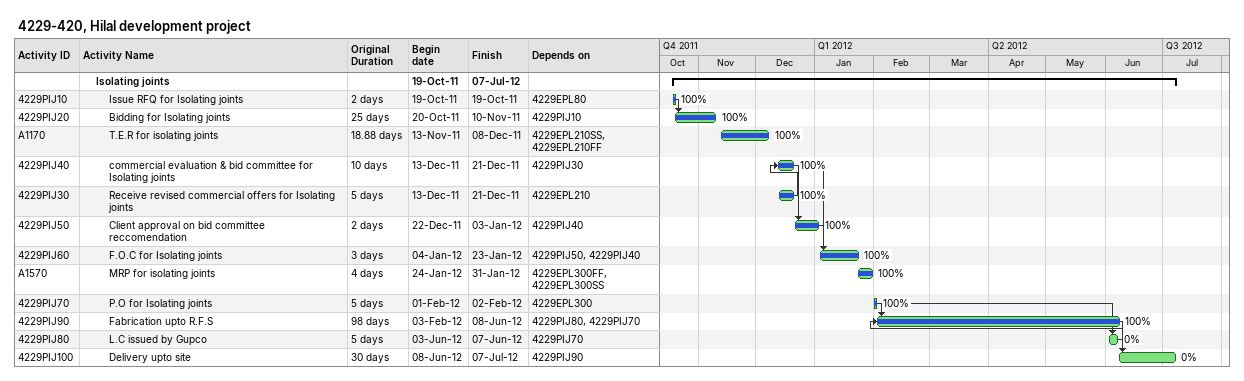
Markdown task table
4229-420, Hilal development project

| ID | Level | Task | Original duration | Start | Finish | Predecessors | % complete |
|---|---|---|---|---|---|---|---|
|  | 2 | **Isolating joints** |  | 2011-10-19 | 2012-07-07 |  |  |
| 4229PIJ10 | 3 | Issue RFQ for Isolating joints | 2d | 2011-10-19 | 2011-10-19 | 4229EPL80 | 100 |
| 4229PIJ20 | 3 | Bidding for Isolating joints | 25d | 2011-10-20 | 2011-11-10 | 4229PIJ10 | 100 |
| A1170 | 3 | T.E.R for isolating joints | 18.88d | 2011-11-13 | 2011-12-08 | 4229EPL210SS, 4229EPL210FF | 100 |
| 4229PIJ40 | 3 | commercial evaluation & bid committee for Isolating joints | 10d | 2011-12-13 | 2011-12-21 | 4229PIJ30 | 100 |
| 4229PIJ30 | 3 | Receive revised commercial offers for Isolating joints | 5d | 2011-12-13 | 2011-12-21 | 4229EPL210 | 100 |
| 4229PIJ50 | 3 | Client approval on bid committee reccomendation | 2d | 2011-12-22 | 2012-01-03 | 4229PIJ40 | 100 |
| 4229PIJ60 | 3 | F.O.C for Isolating joints | 3d | 2012-01-04 | 2012-01-23 | 4229PIJ50, 4229PIJ40 | 100 |
| A1570 | 3 | MRP for isolating joints | 4d | 2012-01-24 | 2012-01-31 | 4229EPL300FF, 4229EPL300SS | 100 |
| 4229PIJ70 | 3 | P.O for Isolating joints | 5d | 2012-02-01 | 2012-02-02 | 4229EPL300 | 100 |
| 4229PIJ90 | 3 | Fabrication upto R.F.S | 98d | 2012-02-03 | 2012-06-08 | 4229PIJ80, 4229PIJ70 | 100 |
| 4229PIJ80 | 3 | L.C issued by Gupco | 5d | 2012-06-03 | 2012-06-07 | 4229PIJ70 | 0 |
| 4229PIJ100 | 3 | Delivery upto site | 30d | 2012-06-08 | 2012-07-07 | 4229PIJ90 | 0 |
